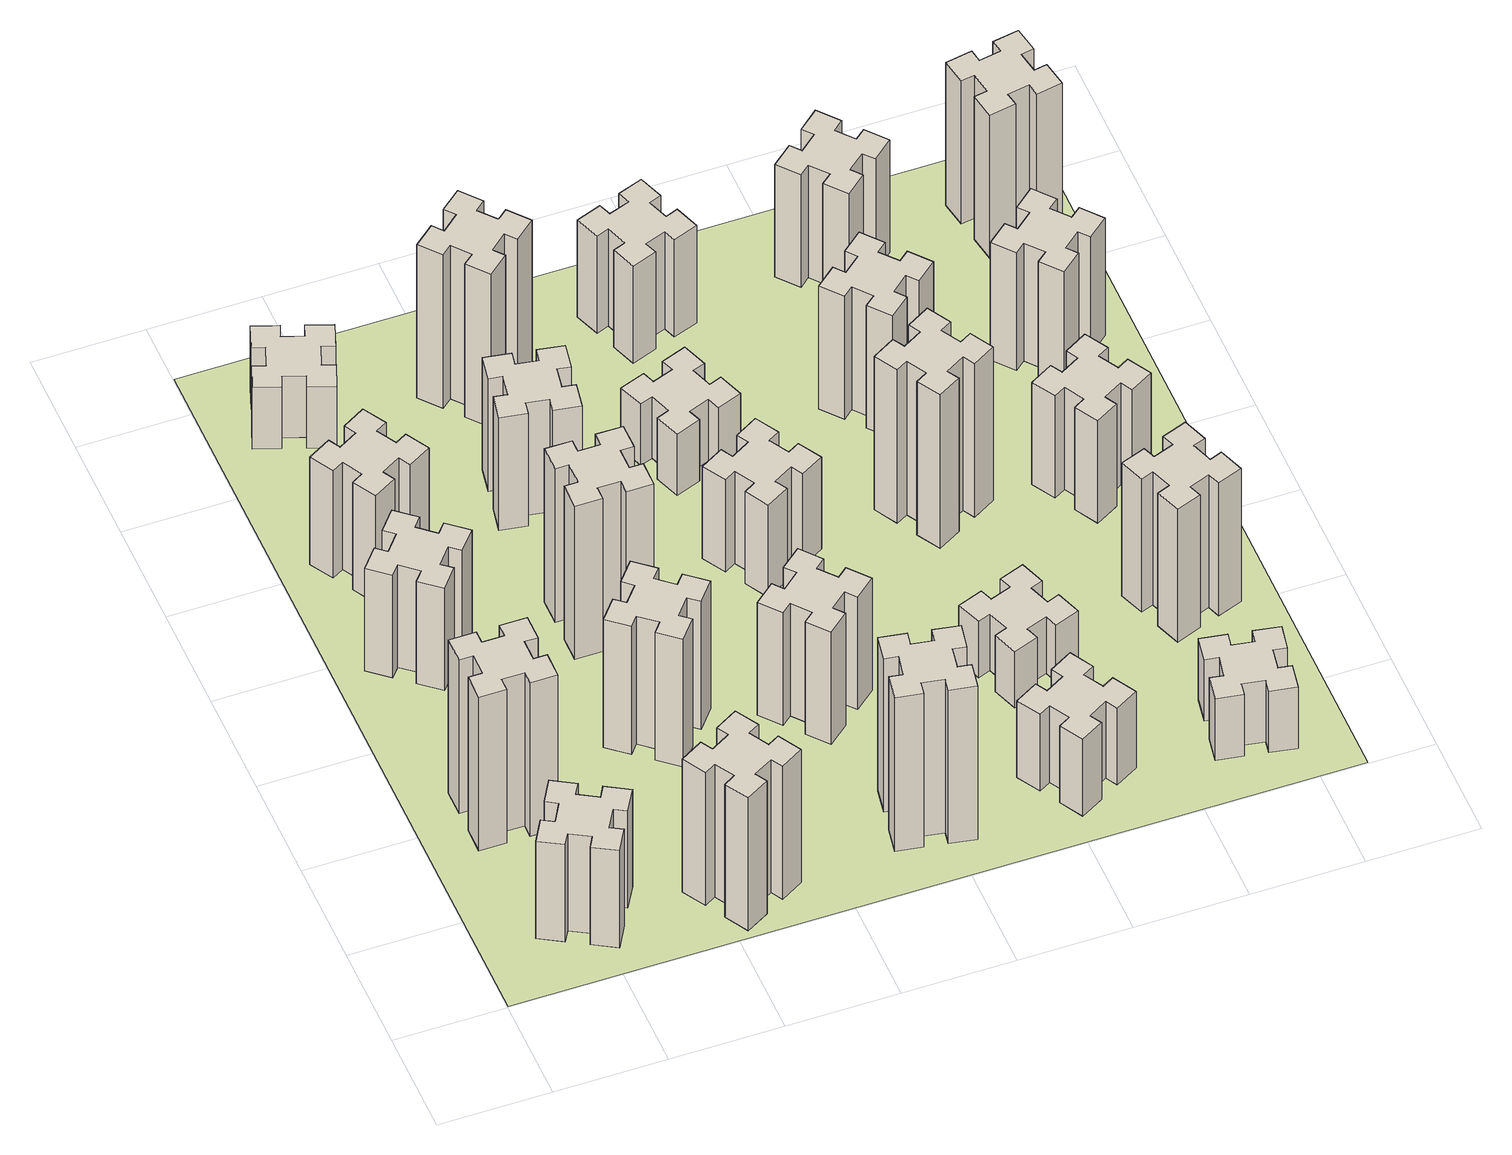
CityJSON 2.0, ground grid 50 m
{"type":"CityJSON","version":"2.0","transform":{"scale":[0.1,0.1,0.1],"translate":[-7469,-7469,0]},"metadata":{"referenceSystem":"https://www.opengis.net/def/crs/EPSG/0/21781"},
"CityObjects":{
"building1":{"type":"Building","attributes":{"class":"1000","function":"1000","usage":"1000","yearOfConstruction":2016,"roofType":"1000","measuredHeight":57,"storeysAboveGround":30,"storeysBelowGround":0},"geometry":[{"type":"Solid","lod":"1","boundaries":[[[[0,1,2,3,4,5,6,7,8,9,10,11,12,13,14,15,16,17,18,19]],[[17,16,20,21]],[[16,15,22,20]],[[15,14,23,22]],[[14,13,24,23]],[[13,12,25,24]],[[12,11,26,25]],[[11,10,27,26]],[[10,9,28,27]],[[9,8,29,28]],[[8,7,30,29]],[[7,6,31,30]],[[6,5,32,31]],[[5,4,33,32]],[[4,3,34,33]],[[3,2,35,34]],[[2,1,36,35]],[[1,0,37,36]],[[0,19,38,37]],[[19,18,39,38]],[[18,17,21,39]],[[24,25,26,27,28,29,30,31,32,33,34,35,36,37,38,39,21,20,22,23]]]]}]},
"building2":{"type":"Building","attributes":{"class":"1000","function":"1000","usage":"1000","yearOfConstruction":2016,"roofType":"1000","measuredHeight":90,"storeysAboveGround":30,"storeysBelowGround":0},"geometry":[{"type":"Solid","lod":"1","boundaries":[[[[40,41,42,43,44,45,46,47,48,49,50,51,52,53,54,55,56,57,58,59]],[[57,56,60,61]],[[56,55,62,60]],[[55,54,63,62]],[[54,53,64,63]],[[53,52,65,64]],[[52,51,66,65]],[[51,50,67,66]],[[50,49,68,67]],[[49,48,69,68]],[[48,47,70,69]],[[47,46,71,70]],[[46,45,72,71]],[[45,44,73,72]],[[44,43,74,73]],[[43,42,75,74]],[[42,41,76,75]],[[41,40,77,76]],[[40,59,78,77]],[[59,58,79,78]],[[58,57,61,79]],[[64,65,66,67,68,69,70,71,72,73,74,75,76,77,78,79,61,60,62,63]]]]}]},
"building3":{"type":"Building","attributes":{"class":"1000","function":"1000","usage":"1000","yearOfConstruction":2016,"roofType":"1000","measuredHeight":60,"storeysAboveGround":30,"storeysBelowGround":0},"geometry":[{"type":"Solid","lod":"1","boundaries":[[[[80,81,82,83,84,85,86,87,88,89,90,91,92,93,94,95,96,97,98,99]],[[97,96,100,101]],[[96,95,102,100]],[[95,94,103,102]],[[94,93,104,103]],[[93,92,105,104]],[[92,91,106,105]],[[91,90,107,106]],[[90,89,108,107]],[[89,88,109,108]],[[88,87,110,109]],[[87,86,111,110]],[[86,85,112,111]],[[85,84,113,112]],[[84,83,114,113]],[[83,82,115,114]],[[82,81,116,115]],[[81,80,117,116]],[[80,99,118,117]],[[99,98,119,118]],[[98,97,101,119]],[[104,105,106,107,108,109,110,111,112,113,114,115,116,117,118,119,101,100,102,103]]]]}]},
"building4":{"type":"Building","attributes":{"class":"1000","function":"1000","usage":"1000","yearOfConstruction":2016,"roofType":"1000","measuredHeight":63,"storeysAboveGround":30,"storeysBelowGround":0},"geometry":[{"type":"Solid","lod":"1","boundaries":[[[[120,121,122,123,124,125,126,127,128,129,130,131,132,133,134,135,136,137,138,139]],[[137,136,140,141]],[[136,135,142,140]],[[135,134,143,142]],[[134,133,144,143]],[[133,132,145,144]],[[132,131,146,145]],[[131,130,147,146]],[[130,129,148,147]],[[129,128,149,148]],[[128,127,150,149]],[[127,126,151,150]],[[126,125,152,151]],[[125,124,153,152]],[[124,123,154,153]],[[123,122,155,154]],[[122,121,156,155]],[[121,120,157,156]],[[120,139,158,157]],[[139,138,159,158]],[[138,137,141,159]],[[144,145,146,147,148,149,150,151,152,153,154,155,156,157,158,159,141,140,142,143]]]]}]},
"building5":{"type":"Building","attributes":{"class":"1000","function":"1000","usage":"1000","yearOfConstruction":2016,"roofType":"1000","measuredHeight":78,"storeysAboveGround":30,"storeysBelowGround":0},"geometry":[{"type":"Solid","lod":"1","boundaries":[[[[160,161,162,163,164,165,166,167,168,169,170,171,172,173,174,175,176,177,178,179]],[[177,176,180,181]],[[176,175,182,180]],[[175,174,183,182]],[[174,173,184,183]],[[173,172,185,184]],[[172,171,186,185]],[[171,170,187,186]],[[170,169,188,187]],[[169,168,189,188]],[[168,167,190,189]],[[167,166,191,190]],[[166,165,192,191]],[[165,164,193,192]],[[164,163,194,193]],[[163,162,195,194]],[[162,161,196,195]],[[161,160,197,196]],[[160,179,198,197]],[[179,178,199,198]],[[178,177,181,199]],[[184,185,186,187,188,189,190,191,192,193,194,195,196,197,198,199,181,180,182,183]]]]}]},
"building6":{"type":"Building","attributes":{"class":"1000","function":"1000","usage":"1000","yearOfConstruction":2016,"roofType":"1000","measuredHeight":36,"storeysAboveGround":30,"storeysBelowGround":0},"geometry":[{"type":"Solid","lod":"1","boundaries":[[[[200,201,202,203,204,205,206,207,208,209,210,211,212,213,214,215,216,217,218,219]],[[217,216,220,221]],[[216,215,222,220]],[[215,214,223,222]],[[214,213,224,223]],[[213,212,225,224]],[[212,211,226,225]],[[211,210,227,226]],[[210,209,228,227]],[[209,208,229,228]],[[208,207,230,229]],[[207,206,231,230]],[[206,205,232,231]],[[205,204,233,232]],[[204,203,234,233]],[[203,202,235,234]],[[202,201,236,235]],[[201,200,237,236]],[[200,219,238,237]],[[219,218,239,238]],[[218,217,221,239]],[[224,225,226,227,228,229,230,231,232,233,234,235,236,237,238,239,221,220,222,223]]]]}]},
"building7":{"type":"Building","attributes":{"class":"1000","function":"1000","usage":"1000","yearOfConstruction":2016,"roofType":"1000","measuredHeight":75,"storeysAboveGround":30,"storeysBelowGround":0},"geometry":[{"type":"Solid","lod":"1","boundaries":[[[[240,241,242,243,244,245,246,247,248,249,250,251,252,253,254,255,256,257,258,259]],[[257,256,260,261]],[[256,255,262,260]],[[255,254,263,262]],[[254,253,264,263]],[[253,252,265,264]],[[252,251,266,265]],[[251,250,267,266]],[[250,249,268,267]],[[249,248,269,268]],[[248,247,270,269]],[[247,246,271,270]],[[246,245,272,271]],[[245,244,273,272]],[[244,243,274,273]],[[243,242,275,274]],[[242,241,276,275]],[[241,240,277,276]],[[240,259,278,277]],[[259,258,279,278]],[[258,257,261,279]],[[264,265,266,267,268,269,270,271,272,273,274,275,276,277,278,279,261,260,262,263]]]]}]},
"building8":{"type":"Building","attributes":{"class":"1000","function":"1000","usage":"1000","yearOfConstruction":2016,"roofType":"1000","measuredHeight":90,"storeysAboveGround":30,"storeysBelowGround":0},"geometry":[{"type":"Solid","lod":"1","boundaries":[[[[280,281,282,283,284,285,286,287,288,289,290,291,292,293,294,295,296,297,298,299]],[[297,296,300,301]],[[296,295,302,300]],[[295,294,303,302]],[[294,293,304,303]],[[293,292,305,304]],[[292,291,306,305]],[[291,290,307,306]],[[290,289,308,307]],[[289,288,309,308]],[[288,287,310,309]],[[287,286,311,310]],[[286,285,312,311]],[[285,284,313,312]],[[284,283,314,313]],[[283,282,315,314]],[[282,281,316,315]],[[281,280,317,316]],[[280,299,318,317]],[[299,298,319,318]],[[298,297,301,319]],[[304,305,306,307,308,309,310,311,312,313,314,315,316,317,318,319,301,300,302,303]]]]}]},
"building9":{"type":"Building","attributes":{"class":"1000","function":"1000","usage":"1000","yearOfConstruction":2016,"roofType":"1000","measuredHeight":66,"storeysAboveGround":30,"storeysBelowGround":0},"geometry":[{"type":"Solid","lod":"1","boundaries":[[[[320,321,322,323,324,325,326,327,328,329,330,331,332,333,334,335,336,337,338,339]],[[337,336,340,341]],[[336,335,342,340]],[[335,334,343,342]],[[334,333,344,343]],[[333,332,345,344]],[[332,331,346,345]],[[331,330,347,346]],[[330,329,348,347]],[[329,328,349,348]],[[328,327,350,349]],[[327,326,351,350]],[[326,325,352,351]],[[325,324,353,352]],[[324,323,354,353]],[[323,322,355,354]],[[322,321,356,355]],[[321,320,357,356]],[[320,339,358,357]],[[339,338,359,358]],[[338,337,341,359]],[[344,345,346,347,348,349,350,351,352,353,354,355,356,357,358,359,341,340,342,343]]]]}]},
"building10":{"type":"Building","attributes":{"class":"1000","function":"1000","usage":"1000","yearOfConstruction":2016,"roofType":"1000","measuredHeight":90,"storeysAboveGround":30,"storeysBelowGround":0},"geometry":[{"type":"Solid","lod":"1","boundaries":[[[[360,361,362,363,364,365,366,367,368,369,370,371,372,373,374,375,376,377,378,379]],[[377,376,380,381]],[[376,375,382,380]],[[375,374,383,382]],[[374,373,384,383]],[[373,372,385,384]],[[372,371,386,385]],[[371,370,387,386]],[[370,369,388,387]],[[369,368,389,388]],[[368,367,390,389]],[[367,366,391,390]],[[366,365,392,391]],[[365,364,393,392]],[[364,363,394,393]],[[363,362,395,394]],[[362,361,396,395]],[[361,360,397,396]],[[360,379,398,397]],[[379,378,399,398]],[[378,377,381,399]],[[384,385,386,387,388,389,390,391,392,393,394,395,396,397,398,399,381,380,382,383]]]]}]},
"building11":{"type":"Building","attributes":{"class":"1000","function":"1000","usage":"1000","yearOfConstruction":2016,"roofType":"1000","measuredHeight":90,"storeysAboveGround":30,"storeysBelowGround":0},"geometry":[{"type":"Solid","lod":"1","boundaries":[[[[400,401,402,403,404,405,406,407,408,409,410,411,412,413,414,415,416,417,418,419]],[[417,416,420,421]],[[416,415,422,420]],[[415,414,423,422]],[[414,413,424,423]],[[413,412,425,424]],[[412,411,426,425]],[[411,410,427,426]],[[410,409,428,427]],[[409,408,429,428]],[[408,407,430,429]],[[407,406,431,430]],[[406,405,432,431]],[[405,404,433,432]],[[404,403,434,433]],[[403,402,435,434]],[[402,401,436,435]],[[401,400,437,436]],[[400,419,438,437]],[[419,418,439,438]],[[418,417,421,439]],[[424,425,426,427,428,429,430,431,432,433,434,435,436,437,438,439,421,420,422,423]]]]}]},
"building12":{"type":"Building","attributes":{"class":"1000","function":"1000","usage":"1000","yearOfConstruction":2016,"roofType":"1000","measuredHeight":66,"storeysAboveGround":30,"storeysBelowGround":0},"geometry":[{"type":"Solid","lod":"1","boundaries":[[[[440,441,442,443,444,445,446,447,448,449,450,451,452,453,454,455,456,457,458,459]],[[457,456,460,461]],[[456,455,462,460]],[[455,454,463,462]],[[454,453,464,463]],[[453,452,465,464]],[[452,451,466,465]],[[451,450,467,466]],[[450,449,468,467]],[[449,448,469,468]],[[448,447,470,469]],[[447,446,471,470]],[[446,445,472,471]],[[445,444,473,472]],[[444,443,474,473]],[[443,442,475,474]],[[442,441,476,475]],[[441,440,477,476]],[[440,459,478,477]],[[459,458,479,478]],[[458,457,461,479]],[[464,465,466,467,468,469,470,471,472,473,474,475,476,477,478,479,461,460,462,463]]]]}]},
"building13":{"type":"Building","attributes":{"class":"1000","function":"1000","usage":"1000","yearOfConstruction":2016,"roofType":"1000","measuredHeight":54,"storeysAboveGround":30,"storeysBelowGround":0},"geometry":[{"type":"Solid","lod":"1","boundaries":[[[[480,481,482,483,484,485,486,487,488,489,490,491,492,493,494,495,496,497,498,499]],[[497,496,500,501]],[[496,495,502,500]],[[495,494,503,502]],[[494,493,504,503]],[[493,492,505,504]],[[492,491,506,505]],[[491,490,507,506]],[[490,489,508,507]],[[489,488,509,508]],[[488,487,510,509]],[[487,486,511,510]],[[486,485,512,511]],[[485,484,513,512]],[[484,483,514,513]],[[483,482,515,514]],[[482,481,516,515]],[[481,480,517,516]],[[480,499,518,517]],[[499,498,519,518]],[[498,497,501,519]],[[504,505,506,507,508,509,510,511,512,513,514,515,516,517,518,519,501,500,502,503]]]]}]},
"building14":{"type":"Building","attributes":{"class":"1000","function":"1000","usage":"1000","yearOfConstruction":2016,"roofType":"1000","measuredHeight":36,"storeysAboveGround":30,"storeysBelowGround":0},"geometry":[{"type":"Solid","lod":"1","boundaries":[[[[520,521,522,523,524,525,526,527,528,529,530,531,532,533,534,535,536,537,538,539]],[[537,536,540,541]],[[536,535,542,540]],[[535,534,543,542]],[[534,533,544,543]],[[533,532,545,544]],[[532,531,546,545]],[[531,530,547,546]],[[530,529,548,547]],[[529,528,549,548]],[[528,527,550,549]],[[527,526,551,550]],[[526,525,552,551]],[[525,524,553,552]],[[524,523,554,553]],[[523,522,555,554]],[[522,521,556,555]],[[521,520,557,556]],[[520,539,558,557]],[[539,538,559,558]],[[538,537,541,559]],[[544,545,546,547,548,549,550,551,552,553,554,555,556,557,558,559,541,540,542,543]]]]}]},
"building15":{"type":"Building","attributes":{"class":"1000","function":"1000","usage":"1000","yearOfConstruction":2016,"roofType":"1000","measuredHeight":45,"storeysAboveGround":30,"storeysBelowGround":0},"geometry":[{"type":"Solid","lod":"1","boundaries":[[[[560,561,562,563,564,565,566,567,568,569,570,571,572,573,574,575,576,577,578,579]],[[577,576,580,581]],[[576,575,582,580]],[[575,574,583,582]],[[574,573,584,583]],[[573,572,585,584]],[[572,571,586,585]],[[571,570,587,586]],[[570,569,588,587]],[[569,568,589,588]],[[568,567,590,589]],[[567,566,591,590]],[[566,565,592,591]],[[565,564,593,592]],[[564,563,594,593]],[[563,562,595,594]],[[562,561,596,595]],[[561,560,597,596]],[[560,579,598,597]],[[579,578,599,598]],[[578,577,581,599]],[[584,585,586,587,588,589,590,591,592,593,594,595,596,597,598,599,581,580,582,583]]]]}]},
"building16":{"type":"Building","attributes":{"class":"1000","function":"1000","usage":"1000","yearOfConstruction":2016,"roofType":"1000","measuredHeight":57,"storeysAboveGround":30,"storeysBelowGround":0},"geometry":[{"type":"Solid","lod":"1","boundaries":[[[[600,601,602,603,604,605,606,607,608,609,610,611,612,613,614,615,616,617,618,619]],[[617,616,620,621]],[[616,615,622,620]],[[615,614,623,622]],[[614,613,624,623]],[[613,612,625,624]],[[612,611,626,625]],[[611,610,627,626]],[[610,609,628,627]],[[609,608,629,628]],[[608,607,630,629]],[[607,606,631,630]],[[606,605,632,631]],[[605,604,633,632]],[[604,603,634,633]],[[603,602,635,634]],[[602,601,636,635]],[[601,600,637,636]],[[600,619,638,637]],[[619,618,639,638]],[[618,617,621,639]],[[624,625,626,627,628,629,630,631,632,633,634,635,636,637,638,639,621,620,622,623]]]]}]},
"building17":{"type":"Building","attributes":{"class":"1000","function":"1000","usage":"1000","yearOfConstruction":2016,"roofType":"1000","measuredHeight":33,"storeysAboveGround":30,"storeysBelowGround":0},"geometry":[{"type":"Solid","lod":"1","boundaries":[[[[640,641,642,643,644,645,646,647,648,649,650,651,652,653,654,655,656,657,658,659]],[[657,656,660,661]],[[656,655,662,660]],[[655,654,663,662]],[[654,653,664,663]],[[653,652,665,664]],[[652,651,666,665]],[[651,650,667,666]],[[650,649,668,667]],[[649,648,669,668]],[[648,647,670,669]],[[647,646,671,670]],[[646,645,672,671]],[[645,644,673,672]],[[644,643,674,673]],[[643,642,675,674]],[[642,641,676,675]],[[641,640,677,676]],[[640,659,678,677]],[[659,658,679,678]],[[658,657,661,679]],[[664,665,666,667,668,669,670,671,672,673,674,675,676,677,678,679,661,660,662,663]]]]}]},
"building18":{"type":"Building","attributes":{"class":"1000","function":"1000","usage":"1000","yearOfConstruction":2016,"roofType":"1000","measuredHeight":90,"storeysAboveGround":30,"storeysBelowGround":0},"geometry":[{"type":"Solid","lod":"1","boundaries":[[[[680,681,682,683,684,685,686,687,688,689,690,691,692,693,694,695,696,697,698,699]],[[697,696,700,701]],[[696,695,702,700]],[[695,694,703,702]],[[694,693,704,703]],[[693,692,705,704]],[[692,691,706,705]],[[691,690,707,706]],[[690,689,708,707]],[[689,688,709,708]],[[688,687,710,709]],[[687,686,711,710]],[[686,685,712,711]],[[685,684,713,712]],[[684,683,714,713]],[[683,682,715,714]],[[682,681,716,715]],[[681,680,717,716]],[[680,699,718,717]],[[699,698,719,718]],[[698,697,701,719]],[[704,705,706,707,708,709,710,711,712,713,714,715,716,717,718,719,701,700,702,703]]]]}]},
"building19":{"type":"Building","attributes":{"class":"1000","function":"1000","usage":"1000","yearOfConstruction":2016,"roofType":"1000","measuredHeight":72,"storeysAboveGround":30,"storeysBelowGround":0},"geometry":[{"type":"Solid","lod":"1","boundaries":[[[[720,721,722,723,724,725,726,727,728,729,730,731,732,733,734,735,736,737,738,739]],[[737,736,740,741]],[[736,735,742,740]],[[735,734,743,742]],[[734,733,744,743]],[[733,732,745,744]],[[732,731,746,745]],[[731,730,747,746]],[[730,729,748,747]],[[729,728,749,748]],[[728,727,750,749]],[[727,726,751,750]],[[726,725,752,751]],[[725,724,753,752]],[[724,723,754,753]],[[723,722,755,754]],[[722,721,756,755]],[[721,720,757,756]],[[720,739,758,757]],[[739,738,759,758]],[[738,737,741,759]],[[744,745,746,747,748,749,750,751,752,753,754,755,756,757,758,759,741,740,742,743]]]]}]},
"building20":{"type":"Building","attributes":{"class":"1000","function":"1000","usage":"1000","yearOfConstruction":2016,"roofType":"1000","measuredHeight":36,"storeysAboveGround":30,"storeysBelowGround":0},"geometry":[{"type":"Solid","lod":"1","boundaries":[[[[760,761,762,763,764,765,766,767,768,769,770,771,772,773,774,775,776,777,778,779]],[[777,776,780,781]],[[776,775,782,780]],[[775,774,783,782]],[[774,773,784,783]],[[773,772,785,784]],[[772,771,786,785]],[[771,770,787,786]],[[770,769,788,787]],[[769,768,789,788]],[[768,767,790,789]],[[767,766,791,790]],[[766,765,792,791]],[[765,764,793,792]],[[764,763,794,793]],[[763,762,795,794]],[[762,761,796,795]],[[761,760,797,796]],[[760,779,798,797]],[[779,778,799,798]],[[778,777,781,799]],[[784,785,786,787,788,789,790,791,792,793,794,795,796,797,798,799,781,780,782,783]]]]}]},
"building21":{"type":"Building","attributes":{"class":"1000","function":"1000","usage":"1000","yearOfConstruction":2016,"roofType":"1000","measuredHeight":78,"storeysAboveGround":30,"storeysBelowGround":0},"geometry":[{"type":"Solid","lod":"1","boundaries":[[[[800,801,802,803,804,805,806,807,808,809,810,811,812,813,814,815,816,817,818,819]],[[817,816,820,821]],[[816,815,822,820]],[[815,814,823,822]],[[814,813,824,823]],[[813,812,825,824]],[[812,811,826,825]],[[811,810,827,826]],[[810,809,828,827]],[[809,808,829,828]],[[808,807,830,829]],[[807,806,831,830]],[[806,805,832,831]],[[805,804,833,832]],[[804,803,834,833]],[[803,802,835,834]],[[802,801,836,835]],[[801,800,837,836]],[[800,819,838,837]],[[819,818,839,838]],[[818,817,821,839]],[[824,825,826,827,828,829,830,831,832,833,834,835,836,837,838,839,821,820,822,823]]]]}]},
"building22":{"type":"Building","attributes":{"class":"1000","function":"1000","usage":"1000","yearOfConstruction":2016,"roofType":"1000","measuredHeight":66,"storeysAboveGround":30,"storeysBelowGround":0},"geometry":[{"type":"Solid","lod":"1","boundaries":[[[[840,841,842,843,844,845,846,847,848,849,850,851,852,853,854,855,856,857,858,859]],[[857,856,860,861]],[[856,855,862,860]],[[855,854,863,862]],[[854,853,864,863]],[[853,852,865,864]],[[852,851,866,865]],[[851,850,867,866]],[[850,849,868,867]],[[849,848,869,868]],[[848,847,870,869]],[[847,846,871,870]],[[846,845,872,871]],[[845,844,873,872]],[[844,843,874,873]],[[843,842,875,874]],[[842,841,876,875]],[[841,840,877,876]],[[840,859,878,877]],[[859,858,879,878]],[[858,857,861,879]],[[864,865,866,867,868,869,870,871,872,873,874,875,876,877,878,879,861,860,862,863]]]]}]},
"building23":{"type":"Building","attributes":{"class":"1000","function":"1000","usage":"1000","yearOfConstruction":2016,"roofType":"1000","measuredHeight":60,"storeysAboveGround":30,"storeysBelowGround":0},"geometry":[{"type":"Solid","lod":"1","boundaries":[[[[880,881,882,883,884,885,886,887,888,889,890,891,892,893,894,895,896,897,898,899]],[[897,896,900,901]],[[896,895,902,900]],[[895,894,903,902]],[[894,893,904,903]],[[893,892,905,904]],[[892,891,906,905]],[[891,890,907,906]],[[890,889,908,907]],[[889,888,909,908]],[[888,887,910,909]],[[887,886,911,910]],[[886,885,912,911]],[[885,884,913,912]],[[884,883,914,913]],[[883,882,915,914]],[[882,881,916,915]],[[881,880,917,916]],[[880,899,918,917]],[[899,898,919,918]],[[898,897,901,919]],[[904,905,906,907,908,909,910,911,912,913,914,915,916,917,918,919,901,900,902,903]]]]}]},
"building24":{"type":"Building","attributes":{"class":"1000","function":"1000","usage":"1000","yearOfConstruction":2016,"roofType":"1000","measuredHeight":69,"storeysAboveGround":30,"storeysBelowGround":0},"geometry":[{"type":"Solid","lod":"1","boundaries":[[[[920,921,922,923,924,925,926,927,928,929,930,931,932,933,934,935,936,937,938,939]],[[937,936,940,941]],[[936,935,942,940]],[[935,934,943,942]],[[934,933,944,943]],[[933,932,945,944]],[[932,931,946,945]],[[931,930,947,946]],[[930,929,948,947]],[[929,928,949,948]],[[928,927,950,949]],[[927,926,951,950]],[[926,925,952,951]],[[925,924,953,952]],[[924,923,954,953]],[[923,922,955,954]],[[922,921,956,955]],[[921,920,957,956]],[[920,939,958,957]],[[939,938,959,958]],[[938,937,941,959]],[[944,945,946,947,948,949,950,951,952,953,954,955,956,957,958,959,941,940,942,943]]]]}]},
"building25":{"type":"Building","attributes":{"class":"1000","function":"1000","usage":"1000","yearOfConstruction":2016,"roofType":"1000","measuredHeight":84,"storeysAboveGround":30,"storeysBelowGround":0},"geometry":[{"type":"Solid","lod":"1","boundaries":[[[[960,961,962,963,964,965,966,967,968,969,970,971,972,973,974,975,976,977,978,979]],[[977,976,980,981]],[[976,975,982,980]],[[975,974,983,982]],[[974,973,984,983]],[[973,972,985,984]],[[972,971,986,985]],[[971,970,987,986]],[[970,969,988,987]],[[969,968,989,988]],[[968,967,990,989]],[[967,966,991,990]],[[966,965,992,991]],[[965,964,993,992]],[[964,963,994,993]],[[963,962,995,994]],[[962,961,996,995]],[[961,960,997,996]],[[960,979,998,997]],[[979,978,999,998]],[[978,977,981,999]],[[984,985,986,987,988,989,990,991,992,993,994,995,996,997,998,999,981,980,982,983]]]]}]},
"landuse1":{"type":"LandUse","attributes":{"name":"plot1","function":"1010"},"geometry":[{"type":"MultiSurface","lod":"1","boundaries":[[[1000,1001,1002,1003]]]}]}
},
"vertices":[
[405,474,0],[355,387,0],[303,417,0],[243,313,0],[347,253,0],[377,305,0],[464,255,0],[434,203,0],[538,143,0],[598,247,0],[546,277,0],[596,364,0],[648,334,0],[708,438,0],[604,498,0],[574,446,0],[487,496,0],[517,548,0],[413,608,0],[353,504,0],[487,496,570],[517,548,570],[574,446,570],[604,498,570],[708,438,570],[648,334,570],[596,364,570],[546,277,570],[598,247,570],[538,143,570],[434,203,570],[464,255,570],[377,305,570],[347,253,570],[243,313,570],[303,417,570],[355,387,570],[405,474,570],[353,504,570],[413,608,570],
[265,1065,0],[265,965,0],[205,965,0],[205,845,0],[325,845,0],[325,905,0],[425,905,0],[425,845,0],[545,845,0],[545,965,0],[485,965,0],[485,1065,0],[545,1065,0],[545,1185,0],[425,1185,0],[425,1125,0],[325,1125,0],[325,1185,0],[205,1185,0],[205,1065,0],[325,1125,900],[325,1185,900],[425,1125,900],[425,1185,900],[545,1185,900],[545,1065,900],[485,1065,900],[485,965,900],[545,965,900],[545,845,900],[425,845,900],[425,905,900],[325,905,900],[325,845,900],[205,845,900],[205,965,900],[265,965,900],[265,1065,900],[205,1065,900],[205,1185,900],
[427,1846,0],[492,1923,0],[538,1884,0],[615,1976,0],[523,2053,0],[484,2007,0],[408,2072,0],[446,2118,0],[354,2195,0],[277,2103,0],[323,2064,0],[259,1988,0],[213,2026,0],[136,1934,0],[228,1857,0],[266,1903,0],[343,1839,0],[304,1793,0],[396,1716,0],[473,1808,0],[343,1839,600],[304,1793,600],[266,1903,600],[228,1857,600],[136,1934,600],[213,2026,600],[259,1988,600],[323,2064,600],[277,2103,600],[354,2195,600],[446,2118,600],[408,2072,600],[484,2007,600],[523,2053,600],[615,1976,600],[538,1884,600],[492,1923,600],[427,1846,600],[473,1808,600],[396,1716,600],
[496,2507,0],[446,2594,0],[498,2624,0],[438,2728,0],[334,2668,0],[364,2616,0],[277,2566,0],[247,2618,0],[143,2558,0],[203,2454,0],[255,2484,0],[305,2397,0],[253,2367,0],[313,2263,0],[417,2323,0],[387,2375,0],[474,2425,0],[504,2373,0],[608,2433,0],[548,2537,0],[474,2425,630],[504,2373,630],[387,2375,630],[417,2323,630],[313,2263,630],[253,2367,630],[305,2397,630],[255,2484,630],[203,2454,630],[143,2558,630],[247,2618,630],[277,2566,630],[364,2616,630],[334,2668,630],[438,2728,630],[498,2624,630],[446,2594,630],[496,2507,630],[548,2537,630],[608,2433,630],
[1127,155,0],[1214,205,0],[1244,153,0],[1348,213,0],[1288,317,0],[1236,287,0],[1186,374,0],[1238,404,0],[1178,508,0],[1074,448,0],[1104,396,0],[1017,346,0],[987,398,0],[883,338,0],[943,234,0],[995,264,0],[1045,177,0],[993,147,0],[1053,43,0],[1157,103,0],[1045,177,780],[993,147,780],[995,264,780],[943,234,780],[883,338,780],[987,398,780],[1017,346,780],[1104,396,780],[1074,448,780],[1178,508,780],[1238,404,780],[1186,374,780],[1236,287,780],[1288,317,780],[1348,213,780],[1244,153,780],[1214,205,780],[1127,155,780],[1157,103,780],[1053,43,780],
[462,3251,0],[496,3345,0],[552,3324,0],[593,3437,0],[480,3478,0],[460,3422,0],[366,3456,0],[387,3512,0],[274,3553,0],[233,3440,0],[289,3420,0],[255,3326,0],[199,3347,0],[157,3234,0],[270,3193,0],[291,3249,0],[385,3215,0],[364,3159,0],[477,3117,0],[518,3230,0],[385,3215,360],[364,3159,360],[291,3249,360],[270,3193,360],[157,3234,360],[199,3347,360],[255,3326,360],[289,3420,360],[233,3440,360],[274,3553,360],[387,3512,360],[366,3456,360],[460,3422,360],[480,3478,360],[593,3437,360],[552,3324,360],[496,3345,360],[462,3251,360],[518,3230,360],[477,3117,360],
[1224,1267,0],[1148,1332,0],[1186,1378,0],[1094,1455,0],[1017,1363,0],[1063,1324,0],[999,1248,0],[953,1286,0],[876,1194,0],[968,1117,0],[1006,1163,0],[1083,1099,0],[1044,1053,0],[1136,976,0],[1213,1068,0],[1167,1106,0],[1232,1183,0],[1278,1144,0],[1355,1236,0],[1263,1313,0],[1232,1183,750],[1278,1144,750],[1167,1106,750],[1213,1068,750],[1136,976,750],[1044,1053,750],[1083,1099,750],[1006,1163,750],[968,1117,750],[876,1194,750],[953,1286,750],[999,1248,750],[1063,1324,750],[1017,1363,750],[1094,1455,750],[1186,1378,750],[1148,1332,750],[1224,1267,750],[1263,1313,750],[1355,1236,750],
[1165,1965,0],[1065,1965,0],[1065,2025,0],[945,2025,0],[945,1905,0],[1005,1905,0],[1005,1805,0],[945,1805,0],[945,1685,0],[1065,1685,0],[1065,1745,0],[1165,1745,0],[1165,1685,0],[1285,1685,0],[1285,1805,0],[1225,1805,0],[1225,1905,0],[1285,1905,0],[1285,2025,0],[1165,2025,0],[1225,1905,900],[1285,1905,900],[1225,1805,900],[1285,1805,900],[1285,1685,900],[1165,1685,900],[1165,1745,900],[1065,1745,900],[1065,1685,900],[945,1685,900],[945,1805,900],[1005,1805,900],[1005,1905,900],[945,1905,900],[945,2025,900],[1065,2025,900],[1065,1965,900],[1165,1965,900],[1165,2025,900],[1285,2025,900],
[1016,2664,0],[998,2565,0],[939,2576,0],[918,2457,0],[1037,2437,0],[1047,2496,0],[1145,2478,0],[1135,2419,0],[1253,2398,0],[1274,2517,0],[1215,2527,0],[1232,2625,0],[1291,2615,0],[1312,2733,0],[1194,2754,0],[1184,2695,0],[1085,2712,0],[1096,2771,0],[977,2792,0],[957,2674,0],[1085,2712,660],[1096,2771,660],[1184,2695,660],[1194,2754,660],[1312,2733,660],[1291,2615,660],[1232,2625,660],[1215,2527,660],[1274,2517,660],[1253,2398,660],[1135,2419,660],[1145,2478,660],[1047,2496,660],[1037,2437,660],[918,2457,660],[939,2576,660],[998,2565,660],[1016,2664,660],[957,2674,660],[977,2792,660],
[2055,307,0],[2072,405,0],[2131,395,0],[2152,513,0],[2034,534,0],[2024,475,0],[1925,492,0],[1936,551,0],[1817,572,0],[1797,454,0],[1856,444,0],[1838,345,0],[1779,356,0],[1758,237,0],[1877,217,0],[1887,276,0],[1985,258,0],[1975,199,0],[2093,178,0],[2114,297,0],[1985,258,900],[1975,199,900],[1887,276,900],[1877,217,900],[1758,237,900],[1779,356,900],[1838,345,900],[1856,444,900],[1797,454,900],[1817,572,900],[1936,551,900],[1925,492,900],[2024,475,900],[2034,534,900],[2152,513,900],[2131,395,900],[2072,405,900],[2055,307,900],[2114,297,900],[2093,178,900],
[999,3203,0],[1063,3126,0],[1017,3088,0],[1094,2996,0],[1186,3073,0],[1148,3119,0],[1224,3183,0],[1263,3137,0],[1355,3214,0],[1278,3306,0],[1232,3268,0],[1167,3344,0],[1213,3383,0],[1136,3475,0],[1044,3398,0],[1083,3352,0],[1006,3287,0],[968,3333,0],[876,3256,0],[953,3164,0],[1006,3287,900],[968,3333,900],[1083,3352,900],[1044,3398,900],[1136,3475,900],[1213,3383,900],[1167,3344,900],[1232,3268,900],[1278,3306,900],[1355,3214,900],[1263,3137,900],[1224,3183,900],[1148,3119,900],[1186,3073,900],[1094,2996,900],[1017,3088,900],[1063,3126,900],[999,3203,900],[953,3164,900],[876,3256,900],
[1788,999,0],[1864,1063,0],[1903,1017,0],[1995,1094,0],[1918,1186,0],[1872,1148,0],[1807,1224,0],[1853,1263,0],[1776,1355,0],[1684,1278,0],[1723,1232,0],[1646,1167,0],[1608,1213,0],[1516,1136,0],[1593,1044,0],[1639,1083,0],[1703,1006,0],[1657,968,0],[1734,876,0],[1826,953,0],[1703,1006,660],[1657,968,660],[1639,1083,660],[1593,1044,660],[1516,1136,660],[1608,1213,660],[1646,1167,660],[1723,1232,660],[1684,1278,660],[1776,1355,660],[1853,1263,660],[1807,1224,660],[1872,1148,660],[1918,1186,660],[1995,1094,660],[1903,1017,660],[1864,1063,660],[1788,999,660],[1826,953,660],[1734,876,660],
[1844,2076,0],[1757,2026,0],[1727,2078,0],[1623,2018,0],[1683,1914,0],[1735,1944,0],[1785,1857,0],[1733,1827,0],[1793,1723,0],[1897,1783,0],[1867,1835,0],[1954,1885,0],[1984,1833,0],[2088,1893,0],[2028,1997,0],[1976,1967,0],[1926,2054,0],[1978,2084,0],[1918,2188,0],[1814,2128,0],[1926,2054,540],[1978,2084,540],[1976,1967,540],[2028,1997,540],[2088,1893,540],[1984,1833,540],[1954,1885,540],[1867,1835,540],[1897,1783,540],[1793,1723,540],[1733,1827,540],[1785,1857,540],[1735,1944,540],[1683,1914,540],[1623,2018,540],[1727,2078,540],[1757,2026,540],[1844,2076,540],[1814,2128,540],[1918,2188,540],
[1876,2586,0],[1842,2680,0],[1898,2700,0],[1857,2813,0],[1744,2772,0],[1765,2716,0],[1671,2682,0],[1650,2738,0],[1537,2697,0],[1579,2584,0],[1635,2605,0],[1669,2511,0],[1613,2490,0],[1654,2377,0],[1767,2419,0],[1746,2475,0],[1840,2509,0],[1860,2453,0],[1973,2494,0],[1932,2607,0],[1840,2509,360],[1860,2453,360],[1746,2475,360],[1767,2419,360],[1654,2377,360],[1613,2490,360],[1669,2511,360],[1635,2605,360],[1579,2584,360],[1537,2697,360],[1650,2738,360],[1671,2682,360],[1765,2716,360],[1744,2772,360],[1857,2813,360],[1898,2700,360],[1842,2680,360],[1876,2586,360],[1932,2607,360],[1973,2494,360],
[2475,364,0],[2525,277,0],[2473,247,0],[2533,143,0],[2637,203,0],[2607,255,0],[2694,305,0],[2724,253,0],[2828,313,0],[2768,417,0],[2716,387,0],[2666,474,0],[2718,504,0],[2658,608,0],[2554,548,0],[2584,496,0],[2497,446,0],[2467,498,0],[2363,438,0],[2423,334,0],[2497,446,450],[2467,498,450],[2584,496,450],[2554,548,450],[2658,608,450],[2718,504,450],[2666,474,450],[2716,387,450],[2768,417,450],[2828,313,450],[2724,253,450],[2694,305,450],[2607,255,450],[2637,203,450],[2533,143,450],[2473,247,450],[2525,277,450],[2475,364,450],[2423,334,450],[2363,438,450],
[1846,3215,0],[1940,3249,0],[1960,3193,0],[2073,3234,0],[2032,3347,0],[1976,3326,0],[1942,3420,0],[1998,3440,0],[1957,3553,0],[1844,3512,0],[1865,3456,0],[1771,3422,0],[1750,3478,0],[1637,3437,0],[1679,3324,0],[1735,3345,0],[1769,3251,0],[1713,3230,0],[1754,3117,0],[1867,3159,0],[1769,3251,570],[1713,3230,570],[1735,3345,570],[1679,3324,570],[1637,3437,570],[1750,3478,570],[1771,3422,570],[1865,3456,570],[1844,3512,570],[1957,3553,570],[1998,3440,570],[1942,3420,570],[1976,3326,570],[2032,3347,570],[2073,3234,570],[1960,3193,570],[1940,3249,570],[1846,3215,570],[1867,3159,570],[1754,3117,570],
[2716,1006,0],[2682,1100,0],[2738,1120,0],[2697,1233,0],[2584,1192,0],[2605,1136,0],[2511,1102,0],[2490,1158,0],[2377,1117,0],[2419,1004,0],[2475,1025,0],[2509,931,0],[2453,910,0],[2494,797,0],[2607,839,0],[2586,895,0],[2680,929,0],[2700,873,0],[2813,914,0],[2772,1027,0],[2680,929,330],[2700,873,330],[2586,895,330],[2607,839,330],[2494,797,330],[2453,910,330],[2509,931,330],[2475,1025,330],[2419,1004,330],[2377,1117,330],[2490,1158,330],[2511,1102,330],[2605,1136,330],[2584,1192,330],[2697,1233,330],[2738,1120,330],[2682,1100,330],[2716,1006,330],[2772,1027,330],[2813,914,330],
[2607,1835,0],[2694,1885,0],[2724,1833,0],[2828,1893,0],[2768,1997,0],[2716,1967,0],[2666,2054,0],[2718,2084,0],[2658,2188,0],[2554,2128,0],[2584,2076,0],[2497,2026,0],[2467,2078,0],[2363,2018,0],[2423,1914,0],[2475,1944,0],[2525,1857,0],[2473,1827,0],[2533,1723,0],[2637,1783,0],[2525,1857,900],[2473,1827,900],[2475,1944,900],[2423,1914,900],[2363,2018,900],[2467,2078,900],[2497,2026,900],[2584,2076,900],[2554,2128,900],[2658,2188,900],[2718,2084,900],[2666,2054,900],[2716,1967,900],[2768,1997,900],[2828,1893,900],[2724,1833,900],[2694,1885,900],[2607,1835,900],[2637,1783,900],[2533,1723,900],
[2563,2712,0],[2486,2647,0],[2448,2693,0],[2356,2616,0],[2433,2524,0],[2479,2563,0],[2543,2486,0],[2497,2448,0],[2574,2356,0],[2666,2433,0],[2628,2479,0],[2704,2543,0],[2743,2497,0],[2835,2574,0],[2758,2666,0],[2712,2628,0],[2647,2704,0],[2693,2743,0],[2616,2835,0],[2524,2758,0],[2647,2704,720],[2693,2743,720],[2712,2628,720],[2758,2666,720],[2835,2574,720],[2743,2497,720],[2704,2543,720],[2628,2479,720],[2666,2433,720],[2574,2356,720],[2497,2448,720],[2543,2486,720],[2479,2563,720],[2433,2524,720],[2356,2616,720],[2448,2693,720],[2486,2647,720],[2563,2712,720],[2524,2758,720],[2616,2835,720],
[3435,307,0],[3452,405,0],[3511,395,0],[3532,513,0],[3414,534,0],[3404,475,0],[3305,492,0],[3316,551,0],[3197,572,0],[3177,454,0],[3236,444,0],[3218,345,0],[3159,356,0],[3138,237,0],[3257,217,0],[3267,276,0],[3365,258,0],[3355,199,0],[3473,178,0],[3494,297,0],[3365,258,360],[3355,199,360],[3267,276,360],[3257,217,360],[3138,237,360],[3159,356,360],[3218,345,360],[3236,444,360],[3177,454,360],[3197,572,360],[3316,551,360],[3305,492,360],[3404,475,360],[3414,534,360],[3532,513,360],[3511,395,360],[3452,405,360],[3435,307,360],[3494,297,360],[3473,178,360],
[3215,1125,0],[3249,1031,0],[3193,1010,0],[3234,897,0],[3347,939,0],[3326,995,0],[3420,1029,0],[3440,973,0],[3553,1014,0],[3512,1127,0],[3456,1106,0],[3422,1200,0],[3478,1220,0],[3437,1333,0],[3324,1292,0],[3345,1236,0],[3251,1202,0],[3230,1258,0],[3117,1217,0],[3159,1104,0],[3251,1202,780],[3230,1258,780],[3345,1236,780],[3324,1292,780],[3437,1333,780],[3478,1220,780],[3422,1200,780],[3456,1106,780],[3512,1127,780],[3553,1014,780],[3440,973,780],[3420,1029,780],[3326,995,780],[3347,939,780],[3234,897,780],[3193,1010,780],[3249,1031,780],[3215,1125,780],[3159,1104,780],[3117,1217,780],
[2812,3368,0],[2747,3444,0],[2793,3483,0],[2716,3575,0],[2624,3498,0],[2663,3452,0],[2586,3387,0],[2548,3433,0],[2456,3356,0],[2533,3264,0],[2579,3303,0],[2643,3226,0],[2597,3188,0],[2674,3096,0],[2766,3173,0],[2728,3219,0],[2804,3283,0],[2843,3237,0],[2935,3314,0],[2858,3406,0],[2804,3283,660],[2843,3237,660],[2728,3219,660],[2766,3173,660],[2674,3096,660],[2597,3188,660],[2643,3226,660],[2579,3303,660],[2533,3264,660],[2456,3356,660],[2548,3433,660],[2586,3387,660],[2663,3452,660],[2624,3498,660],[2716,3575,660],[2793,3483,660],[2747,3444,660],[2812,3368,660],[2858,3406,660],[2935,3314,660],
[3224,1976,0],[3137,1926,0],[3107,1978,0],[3003,1918,0],[3063,1814,0],[3115,1844,0],[3165,1757,0],[3113,1727,0],[3173,1623,0],[3277,1683,0],[3247,1735,0],[3334,1785,0],[3364,1733,0],[3468,1793,0],[3408,1897,0],[3356,1867,0],[3306,1954,0],[3358,1984,0],[3298,2088,0],[3194,2028,0],[3306,1954,600],[3358,1984,600],[3356,1867,600],[3408,1897,600],[3468,1793,600],[3364,1733,600],[3334,1785,600],[3247,1735,600],[3277,1683,600],[3173,1623,600],[3113,1727,600],[3165,1757,600],[3115,1844,600],[3063,1814,600],[3003,1918,600],[3107,1978,600],[3137,1926,600],[3224,1976,600],[3194,2028,600],[3298,2088,600],
[3452,2628,0],[3387,2704,0],[3433,2743,0],[3356,2835,0],[3264,2758,0],[3303,2712,0],[3226,2647,0],[3188,2693,0],[3096,2616,0],[3173,2524,0],[3219,2563,0],[3283,2486,0],[3237,2448,0],[3314,2356,0],[3406,2433,0],[3368,2479,0],[3444,2543,0],[3483,2497,0],[3575,2574,0],[3498,2666,0],[3444,2543,690],[3483,2497,690],[3368,2479,690],[3406,2433,690],[3314,2356,690],[3237,2448,690],[3283,2486,690],[3219,2563,690],[3173,2524,690],[3096,2616,690],[3188,2693,690],[3226,2647,690],[3303,2712,690],[3264,2758,690],[3356,2835,690],[3433,2743,690],[3387,2704,690],[3452,2628,690],[3498,2666,690],[3575,2574,690],
[3552,3305,0],[3535,3404,0],[3594,3414,0],[3573,3532,0],[3455,3511,0],[3465,3452,0],[3367,3435,0],[3357,3494,0],[3238,3473,0],[3259,3355,0],[3318,3365,0],[3336,3267,0],[3277,3257,0],[3297,3138,0],[3416,3159,0],[3405,3218,0],[3504,3236,0],[3514,3177,0],[3632,3197,0],[3611,3316,0],[3504,3236,840],[3514,3177,840],[3405,3218,840],[3416,3159,840],[3297,3138,840],[3277,3257,840],[3336,3267,840],[3318,3365,840],[3259,3355,840],[3238,3473,840],[3357,3494,840],[3367,3435,840],[3465,3452,840],[3455,3511,840],[3573,3532,840],[3594,3414,840],[3535,3404,840],[3552,3305,840],[3611,3316,840],[3632,3197,840],
[5,3705,0],[3705,3705,0],[3705,5,0],[5,5,0]
]}
